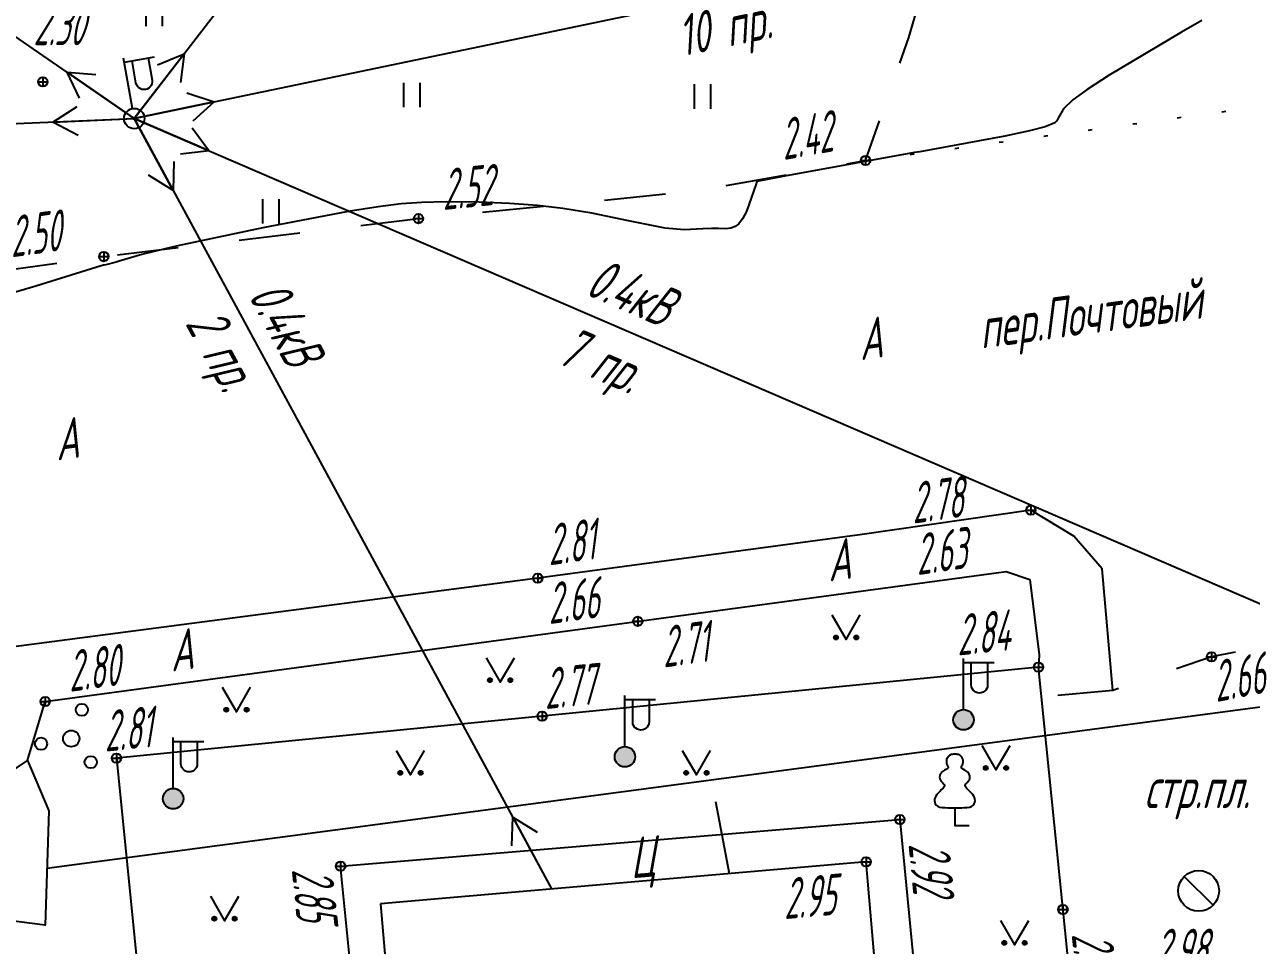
# Model space of a CAD drawing. Extents: x 1233805 to 1234355, y 654698 to 655114.
# Drawn here: x 1233992.51 to 1234022.54, y 654807.73 to 654830.27 of the extents above; entities that cross this region are included whole.
import ezdxf

# ---------------------------------------------------------------- set-up
doc = ezdxf.new("R2010")
doc.units = 0
doc.linetypes.add('ИИDash_15_15', pattern=[3, 1.5, -1.5])
doc.linetypes.add('ИИDot', pattern=[1, 0, -1])
for name, color, linetype, lineweight in [('ИИ_ГОРИЗОНТАЛИ_ОСН', 32, 'Continuous', 25), ('ИИ_ДОРОГИ_АД', 7, 'Continuous', 25), ('ИИ_ЛЭП_НН', 250, 'Continuous', 25), ('ИИ_ОГРАДЫ', 7, 'Continuous', 25), ('ИИ_ОТМЕТКИ', 7, 'Continuous', 25), ('ИИ_СТРОЕНИЕ', 7, 'Continuous', 25), ('ИИ_ТЕПЛОТРАССА', 5, 'Continuous', 25), ('ИИ_ТРУБОПРОВОДЫ', 7, 'Continuous', 25), ('ИИ_УГОДЬЯ', 7, 'Continuous', 25)]:
    doc.layers.add(name, color=color, linetype=linetype, lineweight=lineweight)
doc.styles.add('VNIPISIMPLEXCUR', font='simplex.shx', dxfattribs={"width": 0.8, "oblique": 15})
doc.styles.add('ГОСТ 2.304 КУРСИВ', font='cs_gost2304.shx', dxfattribs={"oblique": 15})
doc.linetypes.add('ИИ054741_6', pattern='A,2,-0.5,[35,3dservice.shx,S=1,R=0,X=0,Y=0],-0.5,2', length=5)
doc.linetypes.add('ИИ251215', pattern='A,8,-0.6,["2Т",VNIPISIMPLEXCUR,S=2,R=0,X=0,Y=-1],-4.4,24', length=37)
doc.linetypes.add('ИИ251225', pattern='A,2,-2,3,-0.6,["2Т",VNIPISIMPLEXCUR,S=2,R=0,X=0,Y=-1],-4.4,3,-2,8,-2,8,-2,6', length=43)

# ---------------------------------------------------------------- blocks, each defined once
blk = doc.blocks.new('ИИ05401')
at = {"color": 0, "linetype": 'Continuous', "lineweight": 25}
for points in [[(-0.4, 1.2), (-0.4, 0)], [(0.4, 1.2), (0.4, 0)]]:
    blk.add_lwpolyline(points, dxfattribs=at)
blk = doc.blocks.new('ИИ05394')
at = {"color": 0, "linetype": 'Continuous', "lineweight": 25}
for centre, radius in [((0.52, 1.407), 0.3), ((-1.479, -0.253), 0.3), ((0, 0), 0.4), ((0.958, -1.154), 0.3)]:
    blk.add_circle(centre, radius, dxfattribs=at)
blk = doc.blocks.new('ИИ053881')
at = {"color": 0, "linetype": 'Continuous', "lineweight": 25}
blk.add_lwpolyline([(0, 0.875), (0.129, 0.876), (0.342, 0.878), (0.479, 0.882), (0.614, 0.891), (0.726, 0.907), (0.816, 0.94), (0.906, 1), (0.956, 1.071), (0.983, 1.151), (0.991, 1.231), (0.986, 1.295), (0.963, 1.379), (0.932, 1.445), (0.884, 1.516), (0.798, 1.61), (0.719, 1.692), (0.646, 1.766), (0.575, 1.842), (0.536, 1.889), (0.511, 1.929), (0.501, 1.967), (0.504, 1.992), (0.518, 2.017), (0.545, 2.049), (0.608, 2.115), (0.679, 2.198), (0.732, 2.29), (0.745, 2.372), (0.736, 2.444), (0.709, 2.515), (0.672, 2.575), (0.633, 2.617), (0.596, 2.646), (0.548, 2.678), (0.495, 2.709), (0.408, 2.76), (0.363, 2.789), (0.336, 2.812), (0.324, 2.831), (0.321, 2.846), (0.325, 2.865), (0.335, 2.89), (0.353, 2.928), (0.372, 2.968), (0.4, 3.034), (0.413, 3.103), (0.412, 3.19), (0.398, 3.247), (0.363, 3.319), (0.32, 3.377), (0.284, 3.414), (0.246, 3.444), (0.181, 3.476), (0.125, 3.489), (0.07, 3.496), (0, 3.5), (-0.07, 3.496), (-0.125, 3.489), (-0.181, 3.476), (-0.246, 3.444), (-0.284, 3.414), (-0.32, 3.377), (-0.363, 3.319), (-0.398, 3.247), (-0.412, 3.19), (-0.413, 3.103), (-0.4, 3.034), (-0.372, 2.968), (-0.353, 2.928), (-0.335, 2.89), (-0.325, 2.865), (-0.321, 2.846), (-0.324, 2.831), (-0.336, 2.812), (-0.363, 2.789), (-0.408, 2.76), (-0.495, 2.709), (-0.548, 2.678), (-0.596, 2.646), (-0.633, 2.617), (-0.672, 2.575), (-0.709, 2.515), (-0.736, 2.444), (-0.745, 2.372), (-0.732, 2.29), (-0.679, 2.198), (-0.608, 2.115), (-0.545, 2.049), (-0.518, 2.017), (-0.504, 1.992), (-0.501, 1.967), (-0.511, 1.929), (-0.536, 1.889), (-0.575, 1.842), (-0.646, 1.766), (-0.719, 1.692), (-0.798, 1.61), (-0.884, 1.516), (-0.932, 1.445), (-0.963, 1.379), (-0.986, 1.295), (-0.991, 1.231), (-0.983, 1.151), (-0.956, 1.071), (-0.906, 1), (-0.816, 0.94), (-0.726, 0.907), (-0.614, 0.891), (-0.479, 0.882), (-0.342, 0.878), (-0.129, 0.876)], close=True, dxfattribs=at)
blk.add_lwpolyline([(0, 0.875), (0, 0), (0.7, 0)], dxfattribs=at)
blk = doc.blocks.new('ИИ05416')
at = {"linetype": 'Continuous', "lineweight": 25}
h = blk.add_hatch(color=0, dxfattribs=at)
edge = h.paths.add_edge_path()
edge.add_arc((-0.5, 0.1), 0.1, 0, 360)
h = blk.add_hatch(color=0, dxfattribs=at)
edge = h.paths.add_edge_path()
edge.add_arc((0.5, 0.1), 0.1, 0, 360)
at = {"color": 0, "linetype": 'Continuous', "lineweight": 25}
blk.add_lwpolyline([(-0.693, 1.2), (0, 0), (0.693, 1.2)], dxfattribs=at)
for centre in [(-0.5, 0.1), (0.5, 0.1)]:
    blk.add_circle(centre, 0.1, dxfattribs=at)
blk = doc.blocks.new('ИИ0511015')
at = {"linetype": 'Continuous', "lineweight": 25}
blk.add_hatch(color=0, dxfattribs=at).paths.add_polyline_path([(-0.05, 0, 1), (0.05, 0, 1)])
at = {"color": 0, "linetype": 'Continuous', "lineweight": 25, "flags": 128}
for points in [[(0, 0.5), (0, 3)], [(0, 2.806), (1.5, 2.806)], [(1.184, 2.806), (1.184, 1.706), (1.174, 1.617), (1.144, 1.532), (1.096, 1.456), (1.033, 1.393), (0.957, 1.345), (0.873, 1.316), (0.784, 1.306), (0.695, 1.316), (0.61, 1.345), (0.534, 1.393), (0.471, 1.456), (0.423, 1.532), (0.394, 1.617), (0.384, 1.706), (0.384, 2.806)]]:
    blk.add_lwpolyline(points, dxfattribs=at)
at = {"color": 0, "linetype": 'Continuous', "lineweight": 25}
for radius in [0.5, 0.05]:
    blk.add_circle((0, 0), radius, dxfattribs=at)
blk = doc.blocks.new('ИИ051144')
at = {"color": 0, "linetype": 'Continuous', "lineweight": 25, "flags": 128}
for points in [[(2.775, 0.707), (4, 0), (2.775, -0.707)], [(4, 0), (0, 0)]]:
    blk.add_lwpolyline(points, dxfattribs=at)
blk = doc.blocks.new('ИИ0511013')
at = {"linetype": 'Continuous', "lineweight": 25}
h = blk.add_hatch(color=0, dxfattribs=at)
edge = h.paths.add_edge_path()
edge.add_arc((0, 0), 0.5, 0, 360)
at = {"color": 0, "linetype": 'Continuous', "lineweight": 25, "flags": 128}
for points in [[(0, 0.5), (0, 3)], [(0, 2.806), (1.5, 2.806)], [(1.184, 2.806), (1.184, 1.706), (1.174, 1.617), (1.144, 1.532), (1.096, 1.456), (1.033, 1.393), (0.957, 1.345), (0.873, 1.316), (0.784, 1.306), (0.695, 1.316), (0.61, 1.345), (0.534, 1.393), (0.471, 1.456), (0.423, 1.532), (0.394, 1.617), (0.384, 1.706), (0.384, 2.806)]]:
    blk.add_lwpolyline(points, dxfattribs=at)
at = {"color": 0, "linetype": 'Continuous', "lineweight": 25}
blk.add_circle((0, 0), 0.5, dxfattribs=at)
blk = doc.blocks.new('ИИ051171')
at = {"color": 0, "linetype": 'Continuous', "lineweight": 25, "flags": 128}
blk.add_lwpolyline([(0.707, -0.707), (-0.707, 0.707)], dxfattribs=at)
at = {"color": 0, "linetype": 'Continuous', "lineweight": 25}
blk.add_circle((0, 0), 1, dxfattribs=at)
at = {"color": 0, "linetype": 'Continuous', "style": 'VNIPISIMPLEXCUR', "oblique": 15, "width": 0.8}
for tag, p in [('NUMBER', (1.7, -1)), ('HATCH', (1.7, -4.4)), ('HEIGHT', (1.7, -7.8)), ('TOP1', (1.7, -11.2)), ('TOP2', (1.7, -14.6)), ('TOP3', (1.7, -18)), ('TOP4', (1.7, -21.4)), ('TOP5', (1.7, -24.8)), ('BOTTOM', (1.7, -28.2))]:
    blk.add_attdef(tag, p, '', height=2, dxfattribs=at)
blk = doc.blocks.new('PICKET')
at = {"color": 0, "linetype": 'Continuous', "lineweight": 25}
for p, q in [((-0.23, 0), (0.23, 0)), ((0, 0.23), (0, -0.23))]:
    blk.add_line(p, q, dxfattribs=at)
blk.add_circle((0, 0), 0.23, dxfattribs=at)
at = {"color": 0, "linetype": 'Continuous', "style": 'VNIPISIMPLEXCUR', "oblique": 15, "width": 0.8}
blk.add_attdef('OTMETKA', (1.25, 0.3), '', height=2, dxfattribs=at)
at = {"color": 8, "linetype": 'Continuous', "style": 'VNIPISIMPLEXCUR', "oblique": 15, "width": 0.8, "flags": 1}
blk.add_attdef('NOMER', (1.25, -2.7), '', height=2, dxfattribs=at)

msp = doc.modelspace()

# ---------------------------------------------------------------- linework, layer by layer
at = {"layer": 'ИИ_ГОРИЗОНТАЛИ_ОСН', "elevation": 2.5, "flags": 128}
msp.add_lwpolyline([(1234021.325, 654830.366), (1234020.831, 654830.079), (1234019.055, 654829.027), (1234018.522, 654828.682), (1234018.166, 654828.422), (1234017.941, 654828.203), (1234017.821, 654827.996), (1234017.78, 654827.914), (1234017.726, 654827.861), (1234017.493, 654827.762), (1234017.106, 654827.663), (1234016.503, 654827.537), (1234014.424, 654827.156), (1234014.293, 654827.133), (1234011.109, 654826.561), (1234010.435, 654826.429), (1234010.405, 654826.348), (1234010.363, 654826.205), (1234010.18, 654825.689), (1234010.086, 654825.513), (1234009.991, 654825.391), (1234009.902, 654825.324), (1234009.798, 654825.284), (1234009.675, 654825.269), (1234009.497, 654825.273), (1234009.323, 654825.278), (1234009.107, 654825.264), (1234008.651, 654825.245), (1234008.188, 654825.287), (1234007.295, 654825.463), (1234006.393, 654825.649), (1234005.686, 654825.766), (1234005.065, 654825.837), (1234004.38, 654825.887), (1234003.635, 654825.917), (1234002.828, 654825.926), (1234002.232, 654825.915), (1234001.729, 654825.88), (1234001.159, 654825.809), (1234000.426, 654825.69), (1233998.339, 654825.292), (1233996.219, 654824.845), (1233995.374, 654824.641), (1233994.822, 654824.475), (1233994.752, 654824.451), (1233994.495, 654824.389), (1233994.439, 654824.378), (1233994.382, 654824.36), (1233992.78, 654823.866), (1233992.089, 654823.658)], dxfattribs=at)
at = {"layer": 'ИИ_ДОРОГИ_АД', "linetype": 'ИИDash_15_15', "flags": 128}
for points in [[(1233959.096, 654822.006), (1233963.325, 654823.85), (1233962.586, 654827.758), (1233961.317, 654834.175), (1233960.294, 654840.277), (1233960.188, 654844.502), (1233959.025, 654848.986), (1233958.125, 654849.706), (1233957.033, 654854.552), (1233955.702, 654856.815), (1233954.609, 654858.602), (1233955.487, 654860.865), (1233958.556, 654858.947), (1233959.078, 654857.019), (1233958.946, 654855.11), (1233961.032, 654849.725), (1233963.638, 654840.712), (1233966.002, 654833.093), (1233968.19, 654826.985), (1233969.634, 654822.267), (1233970.21, 654821.971), (1233971.37, 654821.609), (1233983.364, 654823.071), (1233994.445, 654824.587), (1234002.148, 654825.517), (1234008.939, 654826.196), (1234013.097, 654826.94), (1234014.156, 654829.95), (1234015.401, 654834.283), (1234013.519, 654842.544), (1234013.45, 654843.56), (1234013.335, 654845.47), (1234013.056, 654849.449), (1234009.873, 654849.718), (1234007.665, 654849.905), (1234007.278, 654851.206), (1234006.431, 654851.238), (1234005.84, 654851.846), (1234002.099, 654851.494), (1234000.973, 654850.015), (1234000.512, 654849.44)], [(1234026.589, 654820.334), (1234026.456, 654815.722), (1234021.565, 654814.792), (1234019.151, 654813.965), (1234017.397, 654813.812)]]:
    msp.add_lwpolyline(points, dxfattribs=at)
at = {"layer": 'ИИ_ДОРОГИ_АД', "linetype": 'ИИDot', "flags": 128}
msp.add_lwpolyline([(1234013.097, 654826.94), (1234027.901, 654828.967)], dxfattribs=at)
at = {"layer": 'ИИ_ДОРОГИ_АД', "flags": 128}
for points in [[(1234019.151, 654813.965), (1234018.885, 654816.944), (1234018.193, 654817.741), (1234017.144, 654818.381), (1234013.014, 654817.788), (1234005.069, 654816.719), (1233992.18, 654815.025)], [(1233992.58, 654812.251), (1233993.012, 654813.7), (1234016.541, 654816.879), (1234017.116, 654816.688), (1234017.342, 654814.839), (1234017.326, 654814.536)], [(1234000.541, 654806.648), (1234000.244, 654809.664), (1234013.935, 654810.812), (1234014.313, 654806.92)]]:
    msp.add_lwpolyline(points, dxfattribs=at)
at = {"layer": 'ИИ_ЛЭП_НН', "flags": 128}
for points in [[(1233995.192, 654827.967), (1234009.513, 654846.532)], [(1233995.192, 654827.967), (1233975.816, 654841.333)], [(1233970.192, 654826.909), (1233995.192, 654827.967), (1234027.123, 654834.629), (1234060.293, 654840.339), (1234091.863, 654838.846), (1234124.425, 654838.815)], [(1233995.192, 654827.967), (1234026.835, 654814.337), (1234033.477, 654810.383)], [(1233995.192, 654827.967), (1234005.409, 654809.11)]]:
    msp.add_lwpolyline(points, dxfattribs=at)
at = {"layer": 'ИИ_ОГРАДЫ', "linetype": 'ИИ054741_6'}
msp.add_lwpolyline([(1233996.036, 654796.114), (1233996.808, 654785.365), (1234020.088, 654787.297), (1234017.326, 654814.536), (1233994.756, 654812.313), (1233995.378, 654806.117)], dxfattribs=at)
at = {"layer": 'ИИ_СТРОЕНИЕ'}
msp.add_lwpolyline([(1234001.22, 654808.748), (1234001.757, 654802.494), (1234001.364, 654802.46), (1234001.679, 654798.818), (1234002.07, 654798.851), (1234002.106, 654798.437), (1234002.313, 654796.025), (1234002.603, 654792.659), (1234014.491, 654793.685), (1234013.608, 654803.963), (1234013.361, 654806.838), (1234013.108, 654809.774)], close=True, dxfattribs=at)
at = {"layer": 'ИИ_ТЕПЛОТРАССА', "linetype": 'ИИ251225', "elevation": 25.52, "flags": 128}
msp.add_lwpolyline([(1233993.054, 654809.621), (1234024.354, 654813.78), (1234024.751, 654810.998), (1234028.542, 654811.539), (1234028.15, 654814.28), (1234116.084, 654825.883), (1234126.505, 654839.169), (1234120.846, 654858.805), (1234096.46, 654932.607), (1234095.08, 654937.177)], dxfattribs=at)
at = {"layer": 'ИИ_ТЕПЛОТРАССА', "color": 7, "flags": 128}
msp.add_lwpolyline([(1233990.85, 654811.09), (1233992.58, 654812.251), (1233993.101, 654811.019), (1233993.006, 654808.223), (1233990.589, 654808.531)], close=True, dxfattribs=at)
at = {"layer": 'ИИ_ТЕПЛОТРАССА', "linetype": 'ИИ251215', "flags": 128}
msp.add_lwpolyline([(1234009.425, 654811.247), (1234009.755, 654809.485)], dxfattribs=at)

# ---------------------------------------------------------------- block references
at = {"layer": 'ИИ_ЛЭП_НН'}
for name, p, xscale, yscale, zscale, rotation in [('ИИ0511015', (1233995.192, 654827.967), 0.4999999999999996, 0.4999999999999996, 0.4999999999999996, 9.999999999999995), ('ИИ051144', (1233995.192, 654827.967), 0.4999999999999997, 0.4999999999999997, 0.4999999999999997, 52.35361160207213), ('ИИ051144', (1233995.192, 654827.967), 0.4999999999999997, 0.4999999999999997, 0.4999999999999997, 145.4024493100943), ('ИИ051144', (1233995.192, 654827.967), 0.4999999999999994, 0.4999999999999994, 0.4999999999999994, 11.78501521077665), ('ИИ051144', (1233995.192, 654827.967), 0.4999999999999997, 0.4999999999999997, 0.4999999999999997, 182.4229249341486), ('ИИ051144', (1233995.192, 654827.967), 0.4999999999999996, 0.4999999999999996, 0.4999999999999996, 336.6955641976175), ('ИИ051144', (1233995.192, 654827.967), 0.4999999999999997, 0.4999999999999997, 0.4999999999999997, 298.4484748334924), ('ИИ051144', (1234005.409, 654809.11), 0.4999999999999997, 0.4999999999999997, 0.4999999999999997, 118.4484748352883)]:
    msp.add_blockref(name, p, dxfattribs=dict(at, xscale=xscale, yscale=yscale, zscale=zscale, rotation=rotation))
at = {"layer": 'ИИ_ЛЭП_НН', "xscale": 0.5, "yscale": 0.5, "zscale": 0.5}
for p in [(1234015.492, 654813.25, -11.67), (1234007.203, 654812.345, -11.67), (1233996.143, 654811.319, -11.67)]:
    msp.add_blockref('ИИ0511013', p, dxfattribs=at)
at = {"layer": 'ИИ_ОТМЕТКИ'}
ref = msp.add_blockref('PICKET', (1233992.953, 654828.867, 2.298), dxfattribs=dict(at, xscale=0.5, yscale=0.5, zscale=0.5))
ref.add_attrib('OTMETKA', '2.30', (1233992.722, 654829.763, 2.298), dxfattribs={"layer": '0', "color": 0, "linetype": 'Continuous', "height": 1, "style": 'ГОСТ 2.304 КУРСИВ', "oblique": 15, "width": 0.65})
ref = msp.add_blockref('PICKET', (1234013.097, 654826.94, 2.419), dxfattribs=dict(at, xscale=0.5, yscale=0.5, zscale=0.5))
ref.add_attrib('OTMETKA', '2.42', (1234011.089, 654826.949, 2.419), dxfattribs={"layer": '0', "color": 0, "linetype": 'Continuous', "height": 1, "rotation": 10.1423, "style": 'ГОСТ 2.304 КУРСИВ', "oblique": 15, "width": 0.65})
ref = msp.add_blockref('PICKET', (1234002.148, 654825.517, 2.523), dxfattribs=dict(at, xscale=0.5, yscale=0.5, zscale=0.5))
ref.add_attrib('OTMETKA', '2.52', (1234002.755, 654825.728, 2.523), dxfattribs={"layer": '0', "color": 0, "linetype": 'Continuous', "height": 1, "rotation": 5.7092, "style": 'ГОСТ 2.304 КУРСИВ', "oblique": 15, "width": 0.65})
ref = msp.add_blockref('PICKET', (1233994.445, 654824.587, 2.497), dxfattribs=dict(at, xscale=0.5, yscale=0.5, zscale=0.5))
ref.add_attrib('OTMETKA', '2.50', (1233992.184, 654824.569, 2.497), dxfattribs={"layer": '0', "color": 0, "linetype": 'Continuous', "height": 1, "rotation": 7.7901, "style": 'ГОСТ 2.304 КУРСИВ', "oblique": 15, "width": 0.65})
ref = msp.add_blockref('PICKET', (1234017.144, 654818.381, 2.633), dxfattribs=dict(at, xscale=0.5, yscale=0.5, zscale=0.5))
ref.add_attrib('OTMETKA', '2.63', (1234014.363, 654816.788, 2.633), dxfattribs={"layer": '0', "color": 0, "linetype": 'Continuous', "height": 1, "rotation": 8.18, "style": 'ГОСТ 2.304 КУРСИВ', "oblique": 15, "width": 0.65})
ref = msp.add_blockref('PICKET', (1234005.069, 654816.719, 2.663), dxfattribs=dict(at, xscale=0.5, yscale=0.5, zscale=0.5))
ref.add_attrib('OTMETKA', '2.66', (1234005.349, 654815.59, 2.663), dxfattribs={"layer": '0', "color": 0, "linetype": 'Continuous', "height": 1, "rotation": 7.6631, "style": 'ГОСТ 2.304 КУРСИВ', "oblique": 15, "width": 0.65})
ref = msp.add_blockref('PICKET', (1234007.519, 654815.66, 2.715), dxfattribs=dict(at, xscale=0.5, yscale=0.5, zscale=0.5))
ref.add_attrib('OTMETKA', '2.71', (1234008.153, 654814.527, 2.715), dxfattribs={"layer": '0', "color": 0, "linetype": 'Continuous', "height": 1, "rotation": 7.6945, "style": 'ГОСТ 2.304 КУРСИВ', "oblique": 15, "width": 0.65})
ref = msp.add_blockref('PICKET', (1234017.326, 654814.536, 2.841), dxfattribs=dict(at, xscale=0.5, yscale=0.5, zscale=0.5))
ref.add_attrib('OTMETKA', '2.84', (1234015.352, 654814.822, 2.841), dxfattribs={"layer": '0', "color": 0, "linetype": 'Continuous', "height": 1, "rotation": 5.6251, "style": 'ГОСТ 2.304 КУРСИВ', "oblique": 15, "width": 0.65})
ref = msp.add_blockref('PICKET', (1233993.012, 654813.7, 2.8), dxfattribs=dict(at, xscale=0.5, yscale=0.5, zscale=0.5))
ref.add_attrib('OTMETKA', '2.80', (1233993.611, 654813.932, 2.8), dxfattribs={"layer": '0', "color": 0, "linetype": 'Continuous', "height": 1, "rotation": 7.6945, "style": 'ГОСТ 2.304 КУРСИВ', "oblique": 15, "width": 0.65})
ref = msp.add_blockref('PICKET', (1234021.565, 654814.792, 2.657), dxfattribs=dict(at, xscale=0.5, yscale=0.5, zscale=0.5))
ref.add_attrib('OTMETKA', '2.66', (1234021.679, 654813.681, 2.657), dxfattribs={"layer": '0', "color": 0, "linetype": 'Continuous', "height": 1, "rotation": 10.7704, "style": 'ГОСТ 2.304 КУРСИВ', "oblique": 15, "width": 0.65})
ref = msp.add_blockref('PICKET', (1234005.175, 654813.339, 2.77), dxfattribs=dict(at, xscale=0.5, yscale=0.5, zscale=0.5))
ref.add_attrib('OTMETKA', '2.77', (1234005.254, 654813.51, 2.77), dxfattribs={"layer": '0', "color": 0, "linetype": 'Continuous', "height": 1, "rotation": 5.6251, "style": 'ГОСТ 2.304 КУРСИВ', "oblique": 15, "width": 0.65})
ref = msp.add_blockref('PICKET', (1233994.756, 654812.313, 2.806), dxfattribs=dict(at, xscale=0.5, yscale=0.5, zscale=0.5))
ref.add_attrib('OTMETKA', '2.81', (1233994.478, 654812.469, 2.806), dxfattribs={"layer": '0', "color": 0, "linetype": 'Continuous', "height": 1, "rotation": 5.6251, "style": 'ГОСТ 2.304 КУРСИВ', "oblique": 15, "width": 0.65})
ref = msp.add_blockref('PICKET', (1234013.935, 654810.812, 2.917), dxfattribs=dict(at, xscale=0.5, yscale=0.5, zscale=0.5))
ref.add_attrib('OTMETKA', '2.92', (1234014.145, 654810.204, 2.917), dxfattribs={"layer": '0', "color": 0, "linetype": 'Continuous', "height": 1, "rotation": 275.5464, "style": 'ГОСТ 2.304 КУРСИВ', "oblique": 15, "width": 0.65})
ref = msp.add_blockref('PICKET', (1234000.244, 654809.664, 2.848), dxfattribs=dict(at, xscale=0.5, yscale=0.5, zscale=0.5))
ref.add_attrib('OTMETKA', '2.85', (1233999.047, 654809.584, 2.848), dxfattribs={"layer": '0', "color": 0, "linetype": 'Continuous', "height": 1, "rotation": 275.6203, "style": 'ГОСТ 2.304 КУРСИВ', "oblique": 15, "width": 0.65})
ref = msp.add_blockref('PICKET', (1234013.108, 654809.774, 2.954), dxfattribs=dict(at, xscale=0.5, yscale=0.5, zscale=0.5))
ref.add_attrib('OTMETKA', '2.95', (1234011.109, 654808.369, 2.954), dxfattribs={"layer": '0', "color": 0, "linetype": 'Continuous', "height": 1, "rotation": 4.9315, "style": 'ГОСТ 2.304 КУРСИВ', "oblique": 15, "width": 0.65})
ref = msp.add_blockref('PICKET', (1234017.928, 654808.606, 2.967), dxfattribs=dict(at, xscale=0.5, yscale=0.5, zscale=0.5))
ref.add_attrib('OTMETKA', '2.97', (1234018.14, 654807.999, 2.967), dxfattribs={"layer": '0', "color": 0, "linetype": 'Continuous', "height": 1, "rotation": 275.7896, "style": 'ГОСТ 2.304 КУРСИВ', "oblique": 15, "width": 0.65})
at = {"layer": 'ИИ_ТРУБОПРОВОДЫ'}
ref = msp.add_blockref('ИИ051171', (1234021.249, 654809.062, 2.98), dxfattribs=dict(at, xscale=0.5, yscale=0.5, zscale=0.5))
ref.add_attrib('HATCH', '2.98', (1234020.15, 654807.135, 2.98), dxfattribs={"layer": '0', "color": 0, "linetype": 'Continuous', "height": 1, "rotation": 360, "style": 'ГОСТ 2.304 КУРСИВ', "oblique": 15, "width": 0.65})
at = {"layer": 'ИИ_УГОДЬЯ', "xscale": 0.5, "yscale": 0.5, "zscale": 0.5}
for name, p in [('ИИ05401', (1233995.675, 654830.225)), ('ИИ05401', (1234001.983, 654828.244)), ('ИИ05401', (1234009.096, 654828.208)), ('ИИ05401', (1233998.528, 654825.397)), ('ИИ05416', (1234012.619, 654815.215)), ('ИИ05416', (1234004.15, 654814.169)), ('ИИ05416', (1233997.693, 654813.445)), ('ИИ05394', (1233993.648, 654812.79, -11.67)), ('ИИ05416', (1234001.953, 654811.902)), ('ИИ05416', (1234008.953, 654811.902)), ('ИИ053881', (1234015.279, 654810.659, -11.67)), ('ИИ05416', (1234016.288, 654812.021)), ('ИИ05416', (1233997.401, 654808.332)), ('ИИ05416', (1234016.743, 654807.739))]:
    msp.add_blockref(name, p, dxfattribs=at)

# ---------------------------------------------------------------- texts
at = {"layer": 'ИИ_ДОРОГИ_АД', "style": 'ГОСТ 2.304 КУРСИВ', "oblique": 15, "width": 0.8}
for s, rotation, p in [('пер.Почтовый', 7.7964, (1234015.928, 654822.331)), ('А', 7.7901, (1234012.974, 654822.051)), ('А', 7.7901, (1233993.299, 654819.594)), ('А', 7.7901, (1234012.199, 654816.631)), ('А', 7.7901, (1233996.102, 654814.425)), ('Ц', 4.9315, (1234007.358, 654809.368))]:
    msp.add_text(s, height=1, rotation=rotation, dxfattribs=at).set_placement(p)
at = {"layer": 'ИИ_ЛЭП_НН', "style": 'ГОСТ 2.304 КУРСИВ', "oblique": 15, "width": 0.8}
for s, rotation, p in [('10 пр.', 11.785, (1234008.592, 654829.481)), ('0.4кВ', 336.6956, (1234006.192, 654823.678)), ('0.4кВ', 298.4485, (1233997.964, 654823.648)), ('2 пр.', 298.4485, (1233996.428, 654822.955)), ('7 пр.', 336.6956, (1234005.502, 654822))]:
    msp.add_text(s, height=1, rotation=rotation, dxfattribs=at).set_placement(p)
at = {"layer": 'ИИ_ОТМЕТКИ', "style": 'ГОСТ 2.304 КУРСИВ', "oblique": 15, "width": 0.65}
for s, p in [('2.78', (1234014.259, 654818.051)), ('2.81', (1234005.349, 654817.029))]:
    msp.add_text(s, height=1, rotation=7.6631, dxfattribs=at).set_placement(p)
at = {"layer": 'ИИ_УГОДЬЯ', "style": 'ГОСТ 2.304 КУРСИВ', "oblique": 15, "width": 0.8}
msp.add_text('стр.пл.', height=1, dxfattribs=at).set_placement((1234019.913, 654811.086))

doc.saveas('drawing.dxf')
